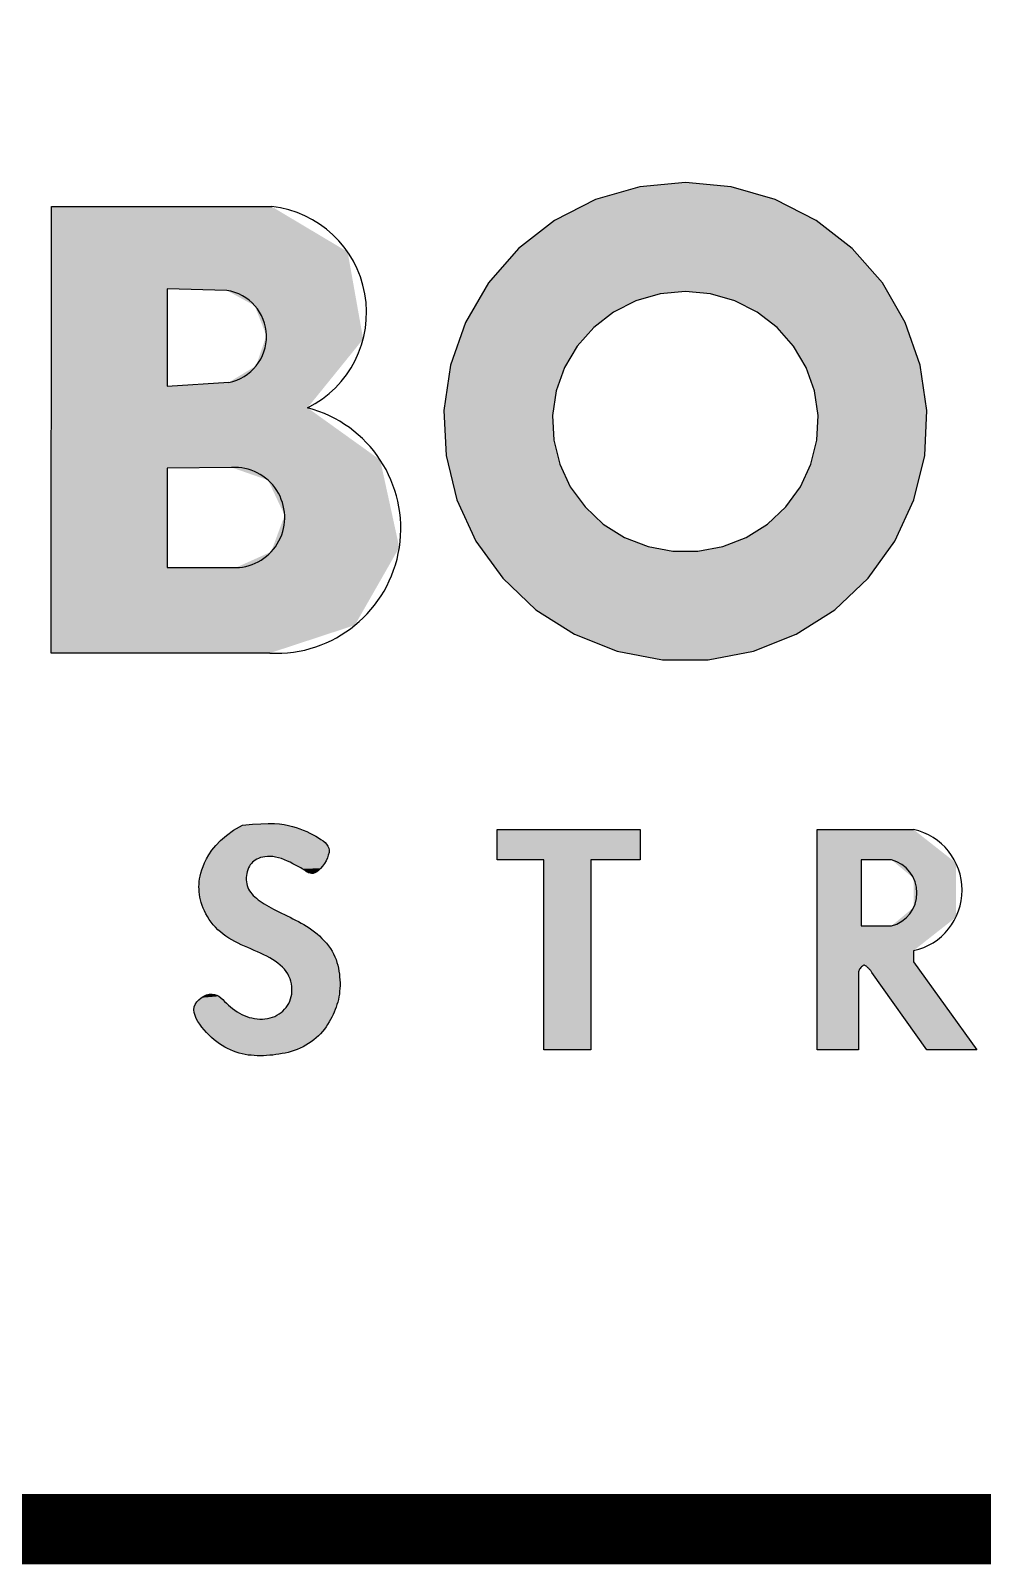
# Model space of a CAD drawing. Header units: feet. Extents: x -46890 to -45898, y -3252 to -1955.
# Drawn here: x -46047.11 to -46040.38, y -2908.8 to -2897.97 of the extents above; entities that cross this region are included whole.
import ezdxf

# ---------------------------------------------------------------- set-up
doc = ezdxf.new("R2010")
doc.units = ezdxf.units.FT
doc.header["$MEASUREMENT"] = 0
doc.layers.add('62_FORMATO', color=2, linetype='Continuous')
doc.layers.add('FORMATO', color=8, linetype='Continuous')

# ---------------------------------------------------------------- blocks, each defined once
blk = doc.blocks.new('*U20')
at = {"layer": 'FORMATO', "linetype": 'Continuous', "extrusion": (0, 0, -1)}
for points in [[(-214.9628, 8.0869), (-215.2923, 8.084), (-214.941, 8.0683)], [(-215.2923, 8.084), (-215.3021, 8.0783), (-214.941, 8.0683)], [(-215.3021, 8.0783), (-215.3111, 8.0726), (-214.941, 8.0683)], [(-214.9895, 8.1058), (-215.2584, 8.1009), (-214.9628, 8.0869)], [(-215.2584, 8.1009), (-215.2704, 8.0954), (-214.9628, 8.0869)], [(-215.2704, 8.0954), (-215.2817, 8.0898), (-214.9628, 8.0869)], [(-215.2817, 8.0898), (-215.2923, 8.084), (-214.9628, 8.0869)], [(-215.0214, 8.125), (-215.1913, 8.1238), (-214.9895, 8.1058)], [(-215.1913, 8.1238), (-215.2056, 8.12), (-214.9895, 8.1058)], [(-215.2056, 8.12), (-215.2195, 8.1158), (-214.9895, 8.1058)], [(-215.2195, 8.1158), (-215.2329, 8.1112), (-214.9895, 8.1058)], [(-215.2329, 8.1112), (-215.2459, 8.1062), (-214.9895, 8.1058)], [(-215.2459, 8.1062), (-215.2584, 8.1009), (-214.9895, 8.1058)], [(-215.0583, 8.1284), (-215.176, 8.1268), (-215.0214, 8.125)], [(-215.176, 8.1268), (-215.1913, 8.1238), (-215.0214, 8.125)], [(-215.0897, 8.1304), (-215.1589, 8.1292), (-215.0583, 8.1284)], [(-215.1589, 8.1292), (-215.176, 8.1268), (-215.0583, 8.1284)], [(-215.1165, 8.1311), (-215.1393, 8.1306), (-215.0897, 8.1304)], [(-215.1393, 8.1306), (-215.1589, 8.1292), (-215.0897, 8.1304)], [(-215.9597, 8.1089), (-216.1321, 7.9973), (-215.9597, 7.9973)], [(-216.1321, 7.9973), (-215.9597, 8.1089), (-216.4873, 8.1089)], [(-216.4873, 8.1089), (-216.3049, 7.9973), (-216.1321, 7.9973)], [(-216.4873, 8.1089), (-216.4873, 7.9973), (-216.3049, 7.9973)], [(-217.1385, 8.1089), (-217.3008, 7.9973), (-217.1385, 7.2972)], [(-217.3008, 7.9973), (-217.1385, 8.1089), (-217.4936, 8.1089)], [(-217.4936, 8.1089), (-217.4125, 7.9973), (-217.3008, 7.9973)], [(-217.4936, 8.1089), (-217.6504, 7.9855), (-217.4125, 7.9973)], [(-214.9091, 8.0328), (-215.3407, 8.0326), (-214.8979, 8.0161)], [(-215.3407, 8.0326), (-215.3404, 8.0239), (-214.8979, 8.0161)], [(-215.3404, 8.0239), (-215.3382, 8.0143), (-214.8979, 8.0161)], [(-214.9233, 8.0502), (-215.3364, 8.0479), (-214.9091, 8.0328)], [(-215.3364, 8.0479), (-215.3393, 8.0406), (-214.9091, 8.0328)], [(-215.3393, 8.0406), (-215.3407, 8.0326), (-214.9091, 8.0328)], [(-214.941, 8.0683), (-215.3192, 8.0668), (-214.9233, 8.0502)], [(-215.3192, 8.0668), (-215.3262, 8.0608), (-214.9233, 8.0502)], [(-215.3262, 8.0608), (-215.3319, 8.0546), (-214.9233, 8.0502)], [(-215.3319, 8.0546), (-215.3364, 8.0479), (-214.9233, 8.0502)], [(-215.3111, 8.0726), (-215.3192, 8.0668), (-214.941, 8.0683)], [(-214.8765, 7.9723), (-215.0442, 7.9672), (-214.8719, 7.9599)], [(-215.0442, 7.9672), (-215.0417, 7.9606), (-214.8719, 7.9599)], [(-214.8822, 7.9858), (-215.0542, 7.984), (-214.8765, 7.9723)], [(-215.0542, 7.984), (-215.0505, 7.9788), (-214.8765, 7.9723)], [(-215.0505, 7.9788), (-215.0472, 7.9733), (-214.8765, 7.9723)], [(-215.0472, 7.9733), (-215.0442, 7.9672), (-214.8765, 7.9723)], [(-214.8892, 8.0004), (-215.0745, 7.9998), (-214.8822, 7.9858)], [(-215.0745, 7.9998), (-215.0686, 7.9965), (-214.8822, 7.9858)], [(-215.0686, 7.9965), (-215.0633, 7.9928), (-214.8822, 7.9858)], [(-215.0633, 7.9928), (-215.0585, 7.9886), (-214.8822, 7.9858)], [(-215.0585, 7.9886), (-215.0542, 7.984), (-214.8822, 7.9858)], [(-214.8979, 8.0161), (-215.1137, 8.0093), (-214.8892, 8.0004)], [(-215.1137, 8.0093), (-215.1047, 8.0085), (-214.8892, 8.0004)], [(-215.1047, 8.0085), (-215.0962, 8.0071), (-214.8892, 8.0004)], [(-215.0962, 8.0071), (-215.0883, 8.0051), (-214.8892, 8.0004)], [(-215.0883, 8.0051), (-215.0811, 8.0027), (-214.8892, 8.0004)], [(-215.0811, 8.0027), (-215.0745, 7.9998), (-214.8892, 8.0004)], [(-214.8979, 8.0161), (-215.3382, 8.0143), (-215.1232, 8.0094)], [(-214.8979, 8.0161), (-215.1232, 8.0094), (-215.1137, 8.0093)], [(-215.3382, 8.0143), (-215.3345, 8.0041), (-215.1232, 8.0094)], [(-215.1232, 8.0094), (-215.3345, 8.0041), (-215.1332, 8.0087)], [(-215.1332, 8.0087), (-215.3345, 8.0041), (-215.1435, 8.0072)], [(-215.1435, 8.0072), (-215.3345, 8.0041), (-215.1542, 8.0048)], [(-215.1542, 8.0048), (-215.3345, 8.0041), (-215.1652, 8.0014)], [(-215.3345, 8.0041), (-215.3295, 7.9938), (-215.1652, 8.0014)], [(-215.1652, 8.0014), (-215.3295, 7.9938), (-215.1763, 7.9973)], [(-215.1763, 7.9973), (-215.3295, 7.9938), (-215.1872, 7.9927)], [(-215.3295, 7.9938), (-215.3235, 7.9837), (-215.1872, 7.9927)], [(-215.1872, 7.9927), (-215.3235, 7.9837), (-215.1977, 7.9879)], [(-215.1977, 7.9879), (-215.3235, 7.9837), (-215.2076, 7.9829)], [(-215.3235, 7.9837), (-215.3168, 7.9741), (-215.2076, 7.9829)], [(-215.2076, 7.9829), (-215.3168, 7.9741), (-215.2167, 7.9781)], [(-215.2167, 7.9781), (-215.3168, 7.9741), (-215.2247, 7.9737)], [(-215.3168, 7.9741), (-215.3096, 7.9655), (-215.2247, 7.9737)], [(-215.2247, 7.9737), (-215.3096, 7.9655), (-215.2315, 7.97)], [(-215.2315, 7.97), (-215.3096, 7.9655), (-215.2368, 7.967)], [(-215.2368, 7.967), (-215.3096, 7.9655), (-215.2409, 7.9647)], [(-215.3096, 7.9655), (-215.3023, 7.9583), (-215.2409, 7.9647)], [(-215.2409, 7.9647), (-215.3023, 7.9583), (-215.244, 7.9629)], [(-215.244, 7.9629), (-215.3023, 7.9583), (-215.2465, 7.9614)], [(-216.3049, 7.9973), (-216.3046, 7.2973), (-216.1321, 7.2973)], [(-216.1321, 7.9973), (-216.3049, 7.9973), (-216.1321, 7.2973)], [(-217.3008, 7.9973), (-217.3008, 7.977), (-217.1385, 7.2972)], [(-217.3008, 7.977), (-217.3008, 7.7538), (-217.1385, 7.2972)], [(-217.4125, 7.9973), (-217.6504, 7.9855), (-217.4947, 7.929)], [(-217.6504, 7.9855), (-217.6504, 7.7859), (-217.4947, 7.929)], [(-214.8619, 7.9079), (-215.0389, 7.9023), (-214.8617, 7.8984)], [(-214.8626, 7.9175), (-215.036, 7.9165), (-214.8619, 7.9079)], [(-215.036, 7.9165), (-215.0371, 7.9093), (-214.8619, 7.9079)], [(-215.0371, 7.9093), (-215.0389, 7.9023), (-214.8619, 7.9079)], [(-214.8638, 7.9273), (-215.0356, 7.9239), (-214.8626, 7.9175)], [(-215.0356, 7.9239), (-215.036, 7.9165), (-214.8626, 7.9175)], [(-214.8657, 7.9375), (-215.0358, 7.9314), (-214.8638, 7.9273)], [(-215.0358, 7.9314), (-215.0356, 7.9239), (-214.8638, 7.9273)], [(-214.8684, 7.9483), (-215.0378, 7.9464), (-214.8657, 7.9375)], [(-215.0378, 7.9464), (-215.0365, 7.939), (-214.8657, 7.9375)], [(-215.0365, 7.939), (-215.0358, 7.9314), (-214.8657, 7.9375)], [(-214.8719, 7.9599), (-215.0395, 7.9537), (-214.8684, 7.9483)], [(-215.0395, 7.9537), (-215.0378, 7.9464), (-214.8684, 7.9483)], [(-215.0417, 7.9606), (-215.0395, 7.9537), (-214.8719, 7.9599)], [(-215.2465, 7.9614), (-215.3023, 7.9583), (-215.2485, 7.9602)], [(-215.2485, 7.9602), (-215.3023, 7.9583), (-215.2503, 7.9589)], [(-215.2503, 7.9589), (-215.3023, 7.9583), (-215.2523, 7.9576)], [(-215.3023, 7.9583), (-215.2951, 7.9528), (-215.2523, 7.9576)], [(-215.2523, 7.9576), (-215.2951, 7.9528), (-215.2548, 7.9559)], [(-215.2548, 7.9559), (-215.2951, 7.9528), (-215.2578, 7.9538)], [(-215.2578, 7.9538), (-215.2951, 7.9528), (-215.2614, 7.9515)], [(-215.2951, 7.9528), (-215.2883, 7.9492), (-215.2614, 7.9515)], [(-215.2614, 7.9515), (-215.2883, 7.9492), (-215.2657, 7.9495)], [(-215.2657, 7.9495), (-215.2883, 7.9492), (-215.2706, 7.9479)], [(-215.2883, 7.9492), (-215.2819, 7.9474), (-215.2706, 7.9479)], [(-215.2706, 7.9479), (-215.2819, 7.9474), (-215.276, 7.9471)], [(-217.4947, 7.929), (-217.6504, 7.7859), (-217.4947, 7.8221)], [(-215.0389, 7.9023), (-215.0413, 7.8957), (-214.8617, 7.8984)], [(-214.8617, 7.8984), (-215.0413, 7.8957), (-214.8619, 7.8889)], [(-215.0413, 7.8957), (-215.0443, 7.8893), (-214.8619, 7.8889)], [(-215.0443, 7.8893), (-215.0479, 7.8832), (-214.8619, 7.8889)], [(-214.8619, 7.8889), (-215.0479, 7.8832), (-214.8625, 7.8792)], [(-215.0479, 7.8832), (-215.0521, 7.8773), (-214.8625, 7.8792)], [(-214.8625, 7.8792), (-215.0521, 7.8773), (-214.8635, 7.8695)], [(-215.0521, 7.8773), (-215.0568, 7.8716), (-214.8635, 7.8695)], [(-215.0568, 7.8716), (-215.0619, 7.866), (-214.8635, 7.8695)], [(-214.8635, 7.8695), (-215.0619, 7.866), (-214.865, 7.8597)], [(-215.0619, 7.866), (-215.0675, 7.8606), (-214.865, 7.8597)], [(-215.0675, 7.8606), (-215.0735, 7.8554), (-214.865, 7.8597)], [(-214.865, 7.8597), (-215.0735, 7.8554), (-214.8671, 7.8497)], [(-215.0735, 7.8554), (-215.08, 7.8502), (-214.8671, 7.8497)], [(-215.08, 7.8502), (-215.0868, 7.8451), (-214.8671, 7.8497)], [(-214.8671, 7.8497), (-215.0868, 7.8451), (-214.8697, 7.8397)], [(-215.0868, 7.8451), (-215.0941, 7.8401), (-214.8697, 7.8397)], [(-215.0941, 7.8401), (-215.1018, 7.8351), (-214.8697, 7.8397)], [(-214.8697, 7.8397), (-215.1018, 7.8351), (-214.8729, 7.8296)], [(-215.1018, 7.8351), (-215.1098, 7.8302), (-214.8729, 7.8296)], [(-215.1098, 7.8302), (-215.1183, 7.8253), (-214.8729, 7.8296)], [(-214.8729, 7.8296), (-215.1183, 7.8253), (-214.8768, 7.8193)], [(-215.1183, 7.8253), (-215.1272, 7.8204), (-214.8768, 7.8193)], [(-215.1272, 7.8204), (-215.1364, 7.8155), (-214.8768, 7.8193)], [(-214.8768, 7.8193), (-215.1364, 7.8155), (-214.8814, 7.8089)], [(-215.1364, 7.8155), (-215.146, 7.8106), (-214.8814, 7.8089)], [(-215.146, 7.8106), (-215.1559, 7.8056), (-214.8814, 7.8089)], [(-214.8814, 7.8089), (-215.1559, 7.8056), (-214.8867, 7.7985)], [(-215.1559, 7.8056), (-215.166, 7.8006), (-214.8867, 7.7985)], [(-215.166, 7.8006), (-215.1763, 7.7956), (-214.8867, 7.7985)], [(-214.8867, 7.7985), (-215.1763, 7.7956), (-214.8926, 7.7882)], [(-215.1763, 7.7956), (-215.1866, 7.7905), (-214.8926, 7.7882)], [(-217.4947, 7.8221), (-217.6504, 7.7859), (-217.4125, 7.7538)], [(-215.1866, 7.7905), (-215.197, 7.7854), (-214.8926, 7.7882)], [(-214.8926, 7.7882), (-215.197, 7.7854), (-214.8992, 7.7779)], [(-215.197, 7.7854), (-215.2074, 7.7803), (-214.8992, 7.7779)], [(-215.2074, 7.7803), (-215.2177, 7.7751), (-214.8992, 7.7779)], [(-214.8992, 7.7779), (-215.2177, 7.7751), (-214.9064, 7.7679)], [(-215.2177, 7.7751), (-215.2279, 7.7698), (-214.9064, 7.7679)], [(-215.2279, 7.7698), (-215.238, 7.7644), (-214.9064, 7.7679)], [(-214.9064, 7.7679), (-215.238, 7.7644), (-214.9141, 7.7582)], [(-215.238, 7.7644), (-215.248, 7.7587), (-214.9141, 7.7582)], [(-215.248, 7.7587), (-215.2579, 7.7527), (-214.9141, 7.7582)], [(-214.9141, 7.7582), (-215.2579, 7.7527), (-214.9225, 7.7488)], [(-215.2579, 7.7527), (-215.2677, 7.7465), (-214.9225, 7.7488)], [(-214.9225, 7.7488), (-215.2677, 7.7465), (-214.9313, 7.7399)], [(-215.2677, 7.7465), (-215.2773, 7.7398), (-214.9313, 7.7399)], [(-214.9313, 7.7399), (-215.2773, 7.7398), (-214.9407, 7.7315)], [(-215.2773, 7.7398), (-215.2869, 7.7326), (-214.9407, 7.7315)], [(-217.3008, 7.7538), (-217.2938, 7.5911), (-217.1385, 7.2972)], [(-217.3008, 7.7538), (-217.2973, 7.5969), (-217.2938, 7.5911)], [(-217.4125, 7.7538), (-217.3038, 7.6044), (-217.2973, 7.5969)], [(-217.3008, 7.7538), (-217.4125, 7.7538), (-217.2973, 7.5969)], [(-217.4125, 7.7538), (-217.3115, 7.6107), (-217.3038, 7.6044)], [(-217.4125, 7.7538), (-217.4936, 7.6625), (-217.3115, 7.6107)], [(-217.6504, 7.7859), (-217.4936, 7.6625), (-217.4125, 7.7538)], [(-215.2869, 7.7326), (-215.2963, 7.7249), (-214.9407, 7.7315)], [(-214.9407, 7.7315), (-215.2963, 7.7249), (-214.9505, 7.7236)], [(-215.2963, 7.7249), (-215.3055, 7.7168), (-214.9505, 7.7236)], [(-214.9505, 7.7236), (-215.3055, 7.7168), (-214.9608, 7.7162)], [(-215.3055, 7.7168), (-215.3144, 7.7082), (-214.9608, 7.7162)], [(-214.9608, 7.7162), (-215.3144, 7.7082), (-214.9714, 7.7092)], [(-214.9714, 7.7092), (-215.3144, 7.7082), (-214.9824, 7.7026)], [(-215.3144, 7.7082), (-215.323, 7.6993), (-214.9824, 7.7026)], [(-214.9824, 7.7026), (-215.323, 7.6993), (-214.9937, 7.6963)], [(-215.323, 7.6993), (-215.3311, 7.69), (-214.9937, 7.6963)], [(-214.9937, 7.6963), (-215.3311, 7.69), (-215.0052, 7.6904)], [(-215.0052, 7.6904), (-215.3311, 7.69), (-215.0169, 7.6847)], [(-215.3311, 7.69), (-215.3387, 7.6805), (-215.0169, 7.6847)], [(-215.0169, 7.6847), (-215.3387, 7.6805), (-215.0288, 7.6792)], [(-215.3387, 7.6805), (-215.3457, 7.6707), (-215.0288, 7.6792)], [(-215.0288, 7.6792), (-215.3457, 7.6707), (-215.0408, 7.6739)], [(-215.0408, 7.6739), (-215.3457, 7.6707), (-215.0528, 7.6687)], [(-215.3457, 7.6707), (-215.3519, 7.6607), (-215.0528, 7.6687)], [(-215.0528, 7.6687), (-215.3519, 7.6607), (-215.0648, 7.6635)], [(-215.0648, 7.6635), (-215.3519, 7.6607), (-215.0768, 7.6583)], [(-215.3519, 7.6607), (-215.3575, 7.6506), (-215.0768, 7.6583)], [(-215.0768, 7.6583), (-215.3575, 7.6506), (-215.0885, 7.6531)], [(-215.0885, 7.6531), (-215.3575, 7.6506), (-215.1, 7.6477)], [(-215.3575, 7.6506), (-215.3623, 7.6403), (-215.1, 7.6477)], [(-215.1, 7.6477), (-215.3623, 7.6403), (-215.1113, 7.6421)], [(-215.1113, 7.6421), (-215.3623, 7.6403), (-215.1222, 7.6362)], [(-215.3623, 7.6403), (-215.3664, 7.6299), (-215.1222, 7.6362)], [(-215.1222, 7.6362), (-215.3664, 7.6299), (-215.1326, 7.63)], [(-215.1326, 7.63), (-215.3664, 7.6299), (-215.1426, 7.6235)], [(-215.3664, 7.6299), (-215.37, 7.6194), (-215.1426, 7.6235)], [(-215.1426, 7.6235), (-215.37, 7.6194), (-215.152, 7.6168)], [(-217.4936, 7.6625), (-217.4936, 7.6219), (-217.3115, 7.6107)], [(-215.37, 7.6194), (-215.3729, 7.6088), (-215.152, 7.6168)], [(-215.152, 7.6168), (-215.3729, 7.6088), (-215.1608, 7.6096)], [(-215.1608, 7.6096), (-215.3729, 7.6088), (-215.1689, 7.6022)], [(-215.3729, 7.6088), (-215.3753, 7.5982), (-215.1689, 7.6022)], [(-215.1689, 7.6022), (-215.3753, 7.5982), (-215.1763, 7.5943)], [(-215.3753, 7.5982), (-215.3773, 7.5875), (-215.1763, 7.5943)], [(-215.1763, 7.5943), (-215.3773, 7.5875), (-215.1828, 7.5861)], [(-215.3773, 7.5875), (-215.3788, 7.5768), (-215.1828, 7.5861)], [(-215.1828, 7.5861), (-215.3788, 7.5768), (-215.1884, 7.5775)], [(-215.1884, 7.5775), (-215.3788, 7.5768), (-215.1932, 7.5686)], [(-215.3788, 7.5768), (-215.38, 7.5661), (-215.1932, 7.5686)], [(-215.1932, 7.5686), (-215.38, 7.5661), (-215.197, 7.5594)], [(-217.2938, 7.5911), (-217.2915, 7.5848), (-217.1385, 7.2972)], [(-217.2915, 7.5848), (-217.2905, 7.578), (-217.1385, 7.2972)], [(-217.2905, 7.578), (-217.2907, 7.5712), (-217.1385, 7.2972)], [(-217.2907, 7.5712), (-217.2907, 7.297), (-217.1385, 7.2972)], [(-217.4936, 7.6219), (-217.3188, 7.6056), (-217.3115, 7.6107)], [(-217.4936, 7.6219), (-217.727, 7.2972), (-217.3188, 7.6056)], [(-217.3188, 7.6056), (-217.727, 7.2972), (-217.3256, 7.6001)], [(-217.3256, 7.6001), (-217.727, 7.2972), (-217.3298, 7.596)], [(-217.3298, 7.596), (-217.727, 7.2972), (-217.3337, 7.5917)], [(-217.3337, 7.5917), (-217.727, 7.2972), (-217.3373, 7.587)], [(-217.3373, 7.587), (-217.727, 7.2972), (-217.3405, 7.5821)], [(-217.3405, 7.5821), (-217.727, 7.2972), (-217.543, 7.2972)], [(-215.38, 7.5661), (-215.3807, 7.5553), (-215.197, 7.5594)], [(-215.197, 7.5594), (-215.3807, 7.5553), (-215.2001, 7.5501)], [(-215.3807, 7.5553), (-215.3811, 7.5446), (-215.2001, 7.5501)], [(-215.2001, 7.5501), (-215.3811, 7.5446), (-215.2023, 7.5406)], [(-215.3811, 7.5446), (-215.3811, 7.534), (-215.2023, 7.5406)], [(-215.2023, 7.5406), (-215.3811, 7.534), (-215.2037, 7.5311)], [(-215.2041, 7.5122), (-215.3787, 7.5029), (-215.2031, 7.503)], [(-215.3811, 7.534), (-215.3807, 7.5235), (-215.2037, 7.5311)], [(-215.2037, 7.5311), (-215.3807, 7.5235), (-215.2043, 7.5216)], [(-215.2043, 7.5216), (-215.3799, 7.5131), (-215.2041, 7.5122)], [(-215.3799, 7.5131), (-215.3787, 7.5029), (-215.2041, 7.5122)], [(-215.3807, 7.5235), (-215.3799, 7.5131), (-215.2043, 7.5216)], [(-214.9778, 7.4555), (-214.9855, 7.4492), (-214.843, 7.4453)], [(-214.8443, 7.4555), (-214.9778, 7.4555), (-214.843, 7.4453)], [(-214.848, 7.4652), (-214.9703, 7.4622), (-214.8443, 7.4555)], [(-214.9703, 7.4622), (-214.9778, 7.4555), (-214.8443, 7.4555)], [(-214.8538, 7.4741), (-214.9631, 7.4692), (-214.848, 7.4652)], [(-214.9631, 7.4692), (-214.9703, 7.4622), (-214.848, 7.4652)], [(-214.8613, 7.4822), (-214.9561, 7.4762), (-214.8538, 7.4741)], [(-214.9561, 7.4762), (-214.9631, 7.4692), (-214.8538, 7.4741)], [(-214.87, 7.4893), (-214.9419, 7.4892), (-214.8613, 7.4822)], [(-214.9419, 7.4892), (-214.9491, 7.483), (-214.8613, 7.4822)], [(-214.9491, 7.483), (-214.9561, 7.4762), (-214.8613, 7.4822)], [(-214.8797, 7.495), (-214.9346, 7.4946), (-214.87, 7.4893)], [(-214.9346, 7.4946), (-214.9419, 7.4892), (-214.87, 7.4893)], [(-214.8897, 7.4993), (-214.9268, 7.4989), (-214.8797, 7.495)], [(-214.9268, 7.4989), (-214.9346, 7.4946), (-214.8797, 7.495)], [(-214.8998, 7.502), (-214.9185, 7.5017), (-214.8897, 7.4993)], [(-214.9185, 7.5017), (-214.9268, 7.4989), (-214.8897, 7.4993)], [(-214.9095, 7.5028), (-214.9185, 7.5017), (-214.8998, 7.502)], [(-215.1876, 7.4609), (-215.3666, 7.4548), (-215.1825, 7.4536)], [(-215.3666, 7.4548), (-215.363, 7.4456), (-215.1825, 7.4536)], [(-215.192, 7.4686), (-215.3697, 7.4641), (-215.1876, 7.4609)], [(-215.3697, 7.4641), (-215.3666, 7.4548), (-215.1876, 7.4609)], [(-215.1958, 7.4767), (-215.3726, 7.4735), (-215.192, 7.4686)], [(-215.3726, 7.4735), (-215.3697, 7.4641), (-215.192, 7.4686)], [(-215.199, 7.4852), (-215.375, 7.4831), (-215.1958, 7.4767)], [(-215.375, 7.4831), (-215.3726, 7.4735), (-215.1958, 7.4767)], [(-215.2014, 7.494), (-215.377, 7.4929), (-215.199, 7.4852)], [(-215.377, 7.4929), (-215.375, 7.4831), (-215.199, 7.4852)], [(-215.2031, 7.503), (-215.3787, 7.5029), (-215.2014, 7.494)], [(-215.3787, 7.5029), (-215.377, 7.4929), (-215.2014, 7.494)], [(-214.9855, 7.4492), (-214.9935, 7.4432), (-214.843, 7.4453)], [(-214.843, 7.4453), (-214.9935, 7.4432), (-214.8439, 7.4348)], [(-214.9935, 7.4432), (-215.0018, 7.4377), (-214.8439, 7.4348)], [(-215.0018, 7.4377), (-215.0104, 7.4327), (-214.8439, 7.4348)], [(-214.8439, 7.4348), (-215.0104, 7.4327), (-214.8468, 7.424)], [(-215.0104, 7.4327), (-215.0191, 7.4281), (-214.8468, 7.424)], [(-215.0191, 7.4281), (-215.0281, 7.4239), (-214.8468, 7.424)], [(-214.8468, 7.424), (-215.0281, 7.4239), (-214.8514, 7.4131)], [(-215.0281, 7.4239), (-215.0373, 7.4203), (-214.8514, 7.4131)], [(-215.0373, 7.4203), (-215.0468, 7.4173), (-214.8514, 7.4131)], [(-215.0468, 7.4173), (-215.0563, 7.4148), (-214.8514, 7.4131)], [(-215.0563, 7.4148), (-215.066, 7.4129), (-214.8514, 7.4131)], [(-214.8514, 7.4131), (-215.066, 7.4129), (-214.8574, 7.4021)], [(-215.066, 7.4129), (-215.0757, 7.4116), (-214.8574, 7.4021)], [(-215.0757, 7.4116), (-215.0854, 7.4109), (-214.8574, 7.4021)], [(-215.0951, 7.4109), (-215.3459, 7.4093), (-214.8574, 7.4021)], [(-215.0854, 7.4109), (-215.0951, 7.4109), (-214.8574, 7.4021)], [(-215.3459, 7.4093), (-215.3409, 7.4002), (-214.8574, 7.4021)], [(-214.8574, 7.4021), (-215.3409, 7.4002), (-214.8644, 7.3913)], [(-215.3409, 7.4002), (-215.3355, 7.3912), (-214.8644, 7.3913)], [(-215.1046, 7.4115), (-215.3459, 7.4093), (-215.0951, 7.4109)], [(-215.1139, 7.4128), (-215.3459, 7.4093), (-215.1046, 7.4115)], [(-215.1231, 7.4148), (-215.3459, 7.4093), (-215.1139, 7.4128)], [(-215.1319, 7.4175), (-215.3459, 7.4093), (-215.1231, 7.4148)], [(-215.1404, 7.4209), (-215.3506, 7.4183), (-215.1319, 7.4175)], [(-215.3506, 7.4183), (-215.3459, 7.4093), (-215.1319, 7.4175)], [(-215.1486, 7.4249), (-215.3506, 7.4183), (-215.1404, 7.4209)], [(-215.1564, 7.4295), (-215.3551, 7.4274), (-215.1486, 7.4249)], [(-215.3551, 7.4274), (-215.3506, 7.4183), (-215.1486, 7.4249)], [(-215.1637, 7.4347), (-215.3551, 7.4274), (-215.1564, 7.4295)], [(-215.1705, 7.4404), (-215.3592, 7.4365), (-215.1637, 7.4347)], [(-215.3592, 7.4365), (-215.3551, 7.4274), (-215.1637, 7.4347)], [(-215.1768, 7.4468), (-215.363, 7.4456), (-215.1705, 7.4404)], [(-215.363, 7.4456), (-215.3592, 7.4365), (-215.1705, 7.4404)], [(-215.1825, 7.4536), (-215.363, 7.4456), (-215.1768, 7.4468)], [(-214.8644, 7.3913), (-215.3355, 7.3912), (-214.8723, 7.3808)], [(-215.3355, 7.3912), (-215.3297, 7.3824), (-214.8723, 7.3808)], [(-215.3297, 7.3824), (-215.3235, 7.3737), (-214.8723, 7.3808)], [(-214.8723, 7.3808), (-215.3235, 7.3737), (-214.8807, 7.3706)], [(-215.3235, 7.3737), (-215.3168, 7.3651), (-214.8807, 7.3706)], [(-214.8807, 7.3706), (-215.3168, 7.3651), (-214.8895, 7.3609)], [(-215.3168, 7.3651), (-215.3095, 7.3569), (-214.8895, 7.3609)], [(-214.8895, 7.3609), (-215.3095, 7.3569), (-214.8985, 7.3516)], [(-215.3095, 7.3569), (-215.3018, 7.3489), (-214.8985, 7.3516)], [(-214.8985, 7.3516), (-215.3018, 7.3489), (-214.9077, 7.3429)], [(-215.3018, 7.3489), (-215.2934, 7.3412), (-214.9077, 7.3429)], [(-214.9077, 7.3429), (-215.2934, 7.3412), (-214.9171, 7.3348)], [(-215.2934, 7.3412), (-215.2845, 7.3339), (-214.9171, 7.3348)], [(-214.9171, 7.3348), (-215.2845, 7.3339), (-214.9268, 7.3271)], [(-215.2845, 7.3339), (-215.2751, 7.327), (-214.9268, 7.3271)], [(-214.9268, 7.3271), (-215.2751, 7.327), (-214.9366, 7.32)], [(-215.2751, 7.327), (-215.2653, 7.3205), (-214.9366, 7.32)], [(-215.2653, 7.3205), (-215.2551, 7.3145), (-214.9366, 7.32)], [(-214.9366, 7.32), (-215.2551, 7.3145), (-214.9466, 7.3134)], [(-215.2551, 7.3145), (-215.2447, 7.3089), (-214.9466, 7.3134)], [(-214.9466, 7.3134), (-215.2447, 7.3089), (-214.9568, 7.3074)], [(-215.2447, 7.3089), (-215.234, 7.3038), (-214.9568, 7.3074)], [(-214.9568, 7.3074), (-215.234, 7.3038), (-214.9671, 7.3019)], [(-215.234, 7.3038), (-215.2232, 7.2992), (-214.9671, 7.3019)], [(-214.9671, 7.3019), (-215.2232, 7.2992), (-214.9775, 7.297)], [(-215.2232, 7.2992), (-215.2122, 7.2951), (-214.9775, 7.297)], [(-214.9775, 7.297), (-215.2122, 7.2951), (-214.9881, 7.2926)], [(-215.2122, 7.2951), (-215.2012, 7.2915), (-214.9881, 7.2926)], [(-214.9881, 7.2926), (-215.2012, 7.2915), (-214.9988, 7.2888)], [(-215.2012, 7.2915), (-215.19, 7.2884), (-214.9988, 7.2888)], [(-214.9988, 7.2888), (-215.19, 7.2884), (-215.0096, 7.2855)], [(-215.19, 7.2884), (-215.1788, 7.2858), (-215.0096, 7.2855)], [(-215.1788, 7.2858), (-215.1676, 7.2835), (-215.0096, 7.2855)], [(-215.0096, 7.2855), (-215.1676, 7.2835), (-215.0205, 7.2827)], [(-215.1676, 7.2835), (-215.1562, 7.2815), (-215.0205, 7.2827)], [(-215.0205, 7.2827), (-215.1562, 7.2815), (-215.0316, 7.2804)], [(-215.1562, 7.2815), (-215.1449, 7.2799), (-215.0316, 7.2804)], [(-215.0316, 7.2804), (-215.1449, 7.2799), (-215.0427, 7.2785)], [(-215.1449, 7.2799), (-215.1335, 7.2785), (-215.0427, 7.2785)], [(-215.0427, 7.2785), (-215.1221, 7.2774), (-215.0539, 7.2772)], [(-215.1335, 7.2785), (-215.1221, 7.2774), (-215.0427, 7.2785)], [(-215.1221, 7.2774), (-215.1106, 7.2765), (-215.0539, 7.2772)], [(-215.0539, 7.2772), (-215.1106, 7.2765), (-215.0651, 7.2763)], [(-215.1106, 7.2765), (-215.0992, 7.276), (-215.0651, 7.2763)], [(-215.0651, 7.2763), (-215.0992, 7.276), (-215.0765, 7.2758)], [(-215.0992, 7.276), (-215.0878, 7.2757), (-215.0765, 7.2758)]]:
    blk.add_solid(points, dxfattribs=at)
blk = doc.blocks.new('*U21')
at = {"layer": 'FORMATO', "linetype": 'Continuous'}
for points in [[(216.4848, 10.4749), (216.3223, 10.4277), (216.9843, 10.4277)], [(216.6533, 10.4908), (216.4848, 10.4749), (216.8219, 10.4749)], [(216.8219, 10.4749), (216.4848, 10.4749), (216.9843, 10.4277)], [(214.3177, 10.4021), (214.317, 8.7583), (214.7438, 10.1)], [(215.4093, 10.2353), (215.1295, 10.4021), (214.3177, 10.4021)], [(214.3177, 10.4021), (214.7438, 10.1), (215.4093, 10.2353)], [(216.3223, 10.4277), (216.1718, 10.351), (217.1348, 10.351)], [(216.9843, 10.4277), (216.3223, 10.4277), (217.1348, 10.351)], [(216.1718, 10.351), (216.0387, 10.2475), (217.2679, 10.2475)], [(217.1348, 10.351), (216.1718, 10.351), (217.2679, 10.2475)], [(215.4093, 10.2353), (214.7438, 10.1), (214.9636, 10.0936)], [(215.4093, 10.2353), (214.9636, 10.0936), (215.4664, 9.9145)], [(216.0387, 10.2475), (215.9278, 10.121), (217.3788, 10.121)], [(217.2679, 10.2475), (216.0387, 10.2475), (217.3788, 10.121)], [(215.9278, 10.121), (215.8432, 9.9761), (216.5607, 10.081)], [(215.9278, 10.121), (216.6533, 10.0897), (217.3788, 10.121)], [(215.9278, 10.121), (216.5607, 10.081), (216.6533, 10.0897)], [(217.3788, 10.121), (216.6533, 10.0897), (216.7459, 10.081)], [(217.3788, 10.121), (216.7459, 10.081), (217.4635, 9.9761)], [(214.7438, 10.1), (214.317, 8.7583), (214.7439, 9.7413)], [(214.9636, 10.0936), (215.0669, 10.0372), (215.4664, 9.9145)], [(216.5607, 10.081), (215.8432, 9.9761), (216.4715, 10.0553)], [(216.4715, 10.0553), (215.8432, 9.9761), (216.3888, 10.0136)], [(216.7459, 10.081), (216.8352, 10.0553), (217.4635, 9.9761)], [(216.8352, 10.0553), (216.9179, 10.0136), (217.4635, 9.9761)], [(215.0669, 10.0372), (215.1098, 9.9276), (215.4664, 9.9145)], [(216.3888, 10.0136), (215.8432, 9.9761), (216.3156, 9.9572)], [(216.9179, 10.0136), (216.991, 9.9572), (217.4635, 9.9761)], [(215.8432, 9.9761), (215.7878, 9.8179), (216.3156, 9.9572)], [(216.3156, 9.9572), (215.7878, 9.8179), (216.2547, 9.8884)], [(217.4635, 9.9761), (216.991, 9.9572), (217.5189, 9.8179)], [(216.991, 9.9572), (217.0519, 9.8884), (217.5189, 9.8179)], [(215.1098, 9.9276), (215.072, 9.8161), (215.4664, 9.9145)], [(215.4664, 9.9145), (215.072, 9.8161), (215.2614, 9.6614)], [(216.2547, 9.8884), (215.7878, 9.8179), (216.2082, 9.8094)], [(217.0519, 9.8884), (217.0985, 9.8094), (217.5189, 9.8179)], [(215.072, 9.8161), (214.9714, 9.755), (215.2614, 9.6614)], [(215.7878, 9.8179), (215.7637, 9.6522), (216.2082, 9.8094)], [(216.2082, 9.8094), (215.7637, 9.6522), (216.1778, 9.7233)], [(217.5189, 9.8179), (217.0985, 9.8094), (217.543, 9.6522)], [(217.0985, 9.8094), (217.1289, 9.7233), (217.543, 9.6522)], [(214.7439, 9.7413), (214.317, 8.7583), (214.7436, 9.439)], [(214.7439, 9.7413), (214.7436, 9.439), (215.2614, 9.6614)], [(214.9714, 9.755), (214.7439, 9.7413), (215.2614, 9.6614)], [(216.1778, 9.7233), (215.7637, 9.6522), (216.1645, 9.6331)], [(217.1289, 9.7233), (217.1421, 9.6331), (217.543, 9.6522)], [(215.2614, 9.6614), (214.7436, 9.439), (214.9816, 9.4419)], [(215.2614, 9.6614), (214.9816, 9.4419), (215.5292, 9.4694)], [(215.7637, 9.6522), (215.7718, 9.485), (216.1645, 9.6331)], [(216.1645, 9.6331), (215.7718, 9.485), (216.169, 9.5421)], [(217.1421, 9.6331), (217.1377, 9.5421), (217.5349, 9.485)], [(217.543, 9.6522), (217.1421, 9.6331), (217.5349, 9.485)], [(216.169, 9.5421), (215.7718, 9.485), (216.1909, 9.4535)], [(217.1377, 9.5421), (217.1158, 9.4535), (217.5349, 9.485)], [(214.7436, 9.439), (214.317, 8.7583), (214.7439, 9.0729)], [(215.5292, 9.4694), (214.9816, 9.4419), (215.1164, 9.3947)], [(215.5292, 9.4694), (215.1164, 9.3947), (215.5995, 9.1474)], [(215.7718, 9.485), (215.8117, 9.3223), (216.1909, 9.4535)], [(216.1909, 9.4535), (215.8117, 9.3223), (216.2295, 9.3706)], [(217.1158, 9.4535), (217.0771, 9.3706), (217.495, 9.3223)], [(217.5349, 9.485), (217.1158, 9.4535), (217.495, 9.3223)], [(215.1164, 9.3947), (215.1772, 9.2655), (215.5995, 9.1474)], [(216.2295, 9.3706), (215.8117, 9.3223), (216.2835, 9.2964)], [(215.8117, 9.3223), (215.882, 9.1701), (216.2835, 9.2964)], [(217.0771, 9.3706), (217.0232, 9.2964), (217.495, 9.3223)], [(217.495, 9.3223), (217.0232, 9.2964), (217.4246, 9.1701)], [(215.1772, 9.2655), (215.1278, 9.1315), (215.5995, 9.1474)], [(216.2835, 9.2964), (215.882, 9.1701), (216.3508, 9.2335)], [(217.0232, 9.2964), (216.9558, 9.2335), (217.4246, 9.1701)], [(216.3508, 9.2335), (215.882, 9.1701), (216.4291, 9.1842)], [(216.9558, 9.2335), (216.8776, 9.1842), (217.4246, 9.1701)], [(216.4291, 9.1842), (215.882, 9.1701), (216.5155, 9.1503)], [(215.882, 9.1701), (215.9802, 9.0337), (216.5155, 9.1503)], [(216.5155, 9.1503), (215.9802, 9.0337), (216.6068, 9.1331)], [(216.7912, 9.1503), (216.6998, 9.1331), (217.3264, 9.0337)], [(216.8776, 9.1842), (216.7912, 9.1503), (217.4246, 9.1701)], [(217.4246, 9.1701), (216.7912, 9.1503), (217.3264, 9.0337)], [(215.1278, 9.1315), (214.9975, 9.0729), (215.436, 8.8612)], [(215.5995, 9.1474), (215.1278, 9.1315), (215.436, 8.8612)], [(216.6068, 9.1331), (215.9802, 9.0337), (217.3264, 9.0337)], [(216.6998, 9.1331), (216.6068, 9.1331), (217.3264, 9.0337)], [(214.9975, 9.0729), (214.317, 8.7583), (215.436, 8.8612)], [(214.317, 8.7583), (214.9975, 9.0729), (214.7439, 9.0729)], [(215.9802, 9.0337), (216.1028, 8.9182), (217.3264, 9.0337)], [(217.3264, 9.0337), (216.1028, 8.9182), (217.2039, 8.9182)], [(216.1028, 8.9182), (216.2452, 8.8277), (217.0614, 8.8277)], [(217.2039, 8.9182), (216.1028, 8.9182), (217.0614, 8.8277)], [(215.436, 8.8612), (214.317, 8.7583), (215.1229, 8.7583)], [(216.2452, 8.8277), (216.4024, 8.7655), (217.0614, 8.8277)], [(217.0614, 8.8277), (216.4024, 8.7655), (216.9043, 8.7655)], [(216.4024, 8.7655), (216.5687, 8.7338), (216.738, 8.7338)], [(216.9043, 8.7655), (216.4024, 8.7655), (216.738, 8.7338)]]:
    blk.add_solid(points, dxfattribs=at)

msp = doc.modelspace()

# ---------------------------------------------------------------- linework, layer by layer
at = {"layer": '62_FORMATO', "color": 7, "const_width": 0.498}
msp.add_lwpolyline([(-45907.777, -2632.523), (-46291.424, -2632.523), (-46291.424, -2908.55), (-45907.777, -2908.55)], close=True, dxfattribs=at)
at = {"layer": 'FORMATO', "flags": 128}
for points in [[(-46042.48, -2899.04), (-46042.803, -2899.071), (-46043.115, -2899.161), (-46043.404, -2899.308), (-46043.659, -2899.507), (-46043.872, -2899.749), (-46044.034, -2900.028), (-46044.14, -2900.331), (-46044.186, -2900.649), (-46044.171, -2900.969), (-46044.094, -2901.281), (-46043.96, -2901.574), (-46043.771, -2901.835), (-46043.536, -2902.057), (-46043.263, -2902.23), (-46042.961, -2902.35), (-46042.642, -2902.41), (-46042.318, -2902.41), (-46041.999, -2902.35), (-46041.697, -2902.23), (-46041.424, -2902.057), (-46041.189, -2901.835), (-46041.001, -2901.574), (-46040.866, -2901.281), (-46040.789, -2900.969), (-46040.774, -2900.649), (-46040.82, -2900.331), (-46040.926, -2900.028), (-46041.088, -2899.749), (-46041.301, -2899.507), (-46041.556, -2899.308), (-46041.845, -2899.161), (-46042.157, -2899.071)], [(-46042.48, -2899.81), (-46042.658, -2899.826), (-46042.829, -2899.875), (-46042.988, -2899.956), (-46043.128, -2900.064), (-46043.245, -2900.196), (-46043.334, -2900.347), (-46043.392, -2900.512), (-46043.418, -2900.685), (-46043.409, -2900.86), (-46043.367, -2901.03), (-46043.293, -2901.189), (-46043.189, -2901.331), (-46043.06, -2901.452), (-46042.91, -2901.546), (-46042.744, -2901.611), (-46042.569, -2901.644), (-46042.391, -2901.644), (-46042.216, -2901.611), (-46042.05, -2901.546), (-46041.9, -2901.452), (-46041.771, -2901.331), (-46041.667, -2901.189), (-46041.593, -2901.03), (-46041.551, -2900.86), (-46041.542, -2900.685), (-46041.568, -2900.512), (-46041.626, -2900.347), (-46041.715, -2900.196), (-46041.832, -2900.064), (-46041.973, -2899.956), (-46042.131, -2899.875), (-46042.302, -2899.826)]]:
    msp.add_lwpolyline(points, close=True, dxfattribs=at)
at = {"layer": 'FORMATO'}
for points in [[(-46045.416, -2902.363), (-46046.962, -2902.363), (-46046.96, -2899.21), (-46045.403, -2899.21)], [(-46046.143, -2899.79), (-46046.143, -2900.478), (-46045.706, -2900.451)], [(-46045.721, -2899.802), (-46046.143, -2899.79)], [(-46045.687, -2901.052), (-46046.143, -2901.058)], [(-46046.143, -2901.058), (-46046.143, -2901.76), (-46045.656, -2901.76)], [(-46045.61, -2903.578), (-46045.54, -2903.572), (-46045.479, -2903.568), (-46045.428, -2903.566), (-46045.384, -2903.567), (-46045.347, -2903.57), (-46045.314, -2903.575), (-46045.284, -2903.58), (-46045.257, -2903.588), (-46045.23, -2903.596), (-46045.205, -2903.605), (-46045.18, -2903.614), (-46045.156, -2903.624), (-46045.133, -2903.635), (-46045.111, -2903.646), (-46045.091, -2903.657), (-46045.072, -2903.668), (-46045.055, -2903.679), (-46045.039, -2903.69), (-46045.026, -2903.701), (-46045.015, -2903.713), (-46045.006, -2903.726), (-46045, -2903.74), (-46044.998, -2903.755), (-46044.998, -2903.772), (-46045.003, -2903.791), (-46045.01, -2903.81), (-46045.019, -2903.83), (-46045.031, -2903.849), (-46045.044, -2903.868), (-46045.058, -2903.884), (-46045.072, -2903.898), (-46045.085, -2903.908), (-46045.098, -2903.915), (-46045.111, -2903.919), (-46045.122, -2903.919), (-46045.132, -2903.918), (-46045.142, -2903.915), (-46045.15, -2903.911), (-46045.157, -2903.907), (-46045.163, -2903.903), (-46045.167, -2903.899), (-46045.171, -2903.897), (-46045.175, -2903.894), (-46045.179, -2903.892), (-46045.183, -2903.889), (-46045.189, -2903.886), (-46045.197, -2903.881), (-46045.207, -2903.875), (-46045.22, -2903.868), (-46045.236, -2903.86), (-46045.253, -2903.851), (-46045.272, -2903.841), (-46045.292, -2903.832), (-46045.313, -2903.823), (-46045.334, -2903.815), (-46045.356, -2903.809), (-46045.376, -2903.804), (-46045.396, -2903.801), (-46045.415, -2903.8), (-46045.433, -2903.8), (-46045.451, -2903.802), (-46045.467, -2903.804), (-46045.482, -2903.808), (-46045.496, -2903.813), (-46045.508, -2903.818), (-46045.52, -2903.825), (-46045.53, -2903.832), (-46045.539, -2903.84), (-46045.547, -2903.849), (-46045.555, -2903.858), (-46045.561, -2903.869), (-46045.567, -2903.881), (-46045.571, -2903.893), (-46045.576, -2903.907), (-46045.579, -2903.921), (-46045.581, -2903.935), (-46045.583, -2903.949), (-46045.583, -2903.964), (-46045.582, -2903.978), (-46045.58, -2903.992), (-46045.577, -2904.005), (-46045.572, -2904.018), (-46045.566, -2904.03), (-46045.559, -2904.042), (-46045.551, -2904.053), (-46045.543, -2904.064), (-46045.533, -2904.075), (-46045.522, -2904.085), (-46045.51, -2904.095), (-46045.498, -2904.105), (-46045.485, -2904.115), (-46045.471, -2904.125), (-46045.456, -2904.134), (-46045.441, -2904.144), (-46045.424, -2904.153), (-46045.407, -2904.162), (-46045.39, -2904.172), (-46045.371, -2904.181), (-46045.352, -2904.191), (-46045.333, -2904.2), (-46045.313, -2904.21), (-46045.293, -2904.22), (-46045.273, -2904.229), (-46045.254, -2904.239), (-46045.234, -2904.249), (-46045.214, -2904.259), (-46045.195, -2904.27), (-46045.176, -2904.281), (-46045.157, -2904.292), (-46045.138, -2904.304), (-46045.119, -2904.317), (-46045.101, -2904.331), (-46045.083, -2904.345), (-46045.065, -2904.361), (-46045.048, -2904.378), (-46045.032, -2904.395), (-46045.016, -2904.412), (-46045.002, -2904.431), (-46044.988, -2904.45), (-46044.976, -2904.469), (-46044.966, -2904.488), (-46044.956, -2904.508), (-46044.948, -2904.528), (-46044.942, -2904.548), (-46044.936, -2904.568), (-46044.931, -2904.589), (-46044.928, -2904.609), (-46044.925, -2904.63), (-46044.923, -2904.65), (-46044.921, -2904.671), (-46044.92, -2904.691), (-46044.92, -2904.712), (-46044.921, -2904.732), (-46044.923, -2904.752), (-46044.925, -2904.771), (-46044.928, -2904.791), (-46044.932, -2904.809), (-46044.937, -2904.828), (-46044.942, -2904.846), (-46044.948, -2904.864), (-46044.955, -2904.881), (-46044.962, -2904.899), (-46044.97, -2904.916), (-46044.979, -2904.934), (-46044.988, -2904.951), (-46044.998, -2904.968), (-46045.008, -2904.986), (-46045.019, -2905.003), (-46045.031, -2905.019), (-46045.044, -2905.036), (-46045.058, -2905.052), (-46045.073, -2905.067), (-46045.089, -2905.081), (-46045.106, -2905.095), (-46045.124, -2905.109), (-46045.142, -2905.121), (-46045.162, -2905.133), (-46045.182, -2905.144), (-46045.202, -2905.153), (-46045.223, -2905.162), (-46045.244, -2905.17), (-46045.265, -2905.177), (-46045.287, -2905.183), (-46045.308, -2905.188), (-46045.33, -2905.192), (-46045.352, -2905.196), (-46045.373, -2905.199), (-46045.395, -2905.202), (-46045.417, -2905.204), (-46045.439, -2905.206), (-46045.461, -2905.207), (-46045.483, -2905.207), (-46045.505, -2905.207), (-46045.526, -2905.206), (-46045.548, -2905.204), (-46045.57, -2905.202), (-46045.591, -2905.198), (-46045.612, -2905.194), (-46045.633, -2905.188), (-46045.654, -2905.182), (-46045.674, -2905.175), (-46045.694, -2905.166), (-46045.715, -2905.157), (-46045.734, -2905.146), (-46045.754, -2905.135), (-46045.773, -2905.122), (-46045.792, -2905.109), (-46045.81, -2905.094), (-46045.828, -2905.078), (-46045.846, -2905.062), (-46045.863, -2905.044), (-46045.88, -2905.025), (-46045.896, -2905.006), (-46045.911, -2904.985), (-46045.925, -2904.965), (-46045.936, -2904.944), (-46045.945, -2904.923), (-46045.951, -2904.902), (-46045.953, -2904.882), (-46045.95, -2904.862), (-46045.943, -2904.844), (-46045.932, -2904.827), (-46045.917, -2904.811), (-46045.901, -2904.798), (-46045.882, -2904.787), (-46045.863, -2904.778), (-46045.844, -2904.773), (-46045.825, -2904.772), (-46045.808, -2904.774), (-46045.792, -2904.779), (-46045.777, -2904.787), (-46045.763, -2904.798), (-46045.749, -2904.81), (-46045.736, -2904.823), (-46045.722, -2904.836), (-46045.708, -2904.85), (-46045.694, -2904.862), (-46045.679, -2904.874), (-46045.664, -2904.886), (-46045.648, -2904.896), (-46045.631, -2904.906), (-46045.615, -2904.915), (-46045.597, -2904.923), (-46045.58, -2904.93), (-46045.562, -2904.936), (-46045.543, -2904.94), (-46045.525, -2904.944), (-46045.506, -2904.947), (-46045.487, -2904.948), (-46045.469, -2904.948), (-46045.451, -2904.947), (-46045.433, -2904.944), (-46045.415, -2904.94), (-46045.398, -2904.935), (-46045.382, -2904.929), (-46045.366, -2904.921), (-46045.351, -2904.912), (-46045.337, -2904.902), (-46045.324, -2904.891), (-46045.312, -2904.879), (-46045.301, -2904.866), (-46045.292, -2904.852), (-46045.283, -2904.837), (-46045.276, -2904.822), (-46045.27, -2904.805), (-46045.265, -2904.789), (-46045.262, -2904.771), (-46045.26, -2904.754), (-46045.26, -2904.735), (-46045.261, -2904.717), (-46045.263, -2904.699), (-46045.268, -2904.681), (-46045.273, -2904.663), (-46045.281, -2904.645), (-46045.29, -2904.628), (-46045.301, -2904.612), (-46045.313, -2904.596), (-46045.327, -2904.581), (-46045.343, -2904.567), (-46045.36, -2904.553), (-46045.378, -2904.54), (-46045.397, -2904.528), (-46045.417, -2904.516), (-46045.438, -2904.504), (-46045.459, -2904.494), (-46045.482, -2904.483), (-46045.504, -2904.473), (-46045.527, -2904.463), (-46045.55, -2904.453), (-46045.573, -2904.443), (-46045.596, -2904.433), (-46045.619, -2904.423), (-46045.641, -2904.412), (-46045.664, -2904.4), (-46045.685, -2904.388), (-46045.706, -2904.376), (-46045.727, -2904.362), (-46045.746, -2904.348), (-46045.765, -2904.333), (-46045.783, -2904.317), (-46045.8, -2904.3), (-46045.816, -2904.282), (-46045.831, -2904.263), (-46045.845, -2904.244), (-46045.857, -2904.224), (-46045.869, -2904.204), (-46045.879, -2904.184), (-46045.888, -2904.164), (-46045.895, -2904.145), (-46045.901, -2904.125), (-46045.906, -2904.106), (-46045.91, -2904.087), (-46045.913, -2904.068), (-46045.915, -2904.05), (-46045.916, -2904.031), (-46045.917, -2904.013), (-46045.916, -2903.995), (-46045.915, -2903.976), (-46045.913, -2903.957), (-46045.909, -2903.938), (-46045.904, -2903.917), (-46045.897, -2903.895), (-46045.888, -2903.871), (-46045.877, -2903.845), (-46045.864, -2903.817), (-46045.847, -2903.787), (-46045.826, -2903.755), (-46045.799, -2903.722), (-46045.765, -2903.687), (-46045.723, -2903.651), (-46045.672, -2903.615), (-46045.61, -2903.578)], [(-46043.811, -2903.609), (-46042.799, -2903.609), (-46042.799, -2903.823), (-46043.148, -2903.823), (-46043.149, -2905.166), (-46043.48, -2905.166), (-46043.48, -2903.823), (-46043.811, -2903.823), (-46043.811, -2903.609)], [(-46041.257, -2904.64), (-46041.257, -2905.166), (-46041.549, -2905.166), (-46041.549, -2903.609)], [(-46041.549, -2903.609), (-46040.868, -2903.609)], [(-46041.024, -2903.823), (-46041.238, -2903.823), (-46041.238, -2903.862)], [(-46041.238, -2903.862), (-46041.238, -2904.29), (-46041.024, -2904.29)], [(-46040.868, -2904.465), (-46040.868, -2904.543), (-46040.421, -2905.166), (-46040.774, -2905.166), (-46041.162, -2904.62)]]:
    msp.add_lwpolyline(points, dxfattribs=at)
msp.add_lwpolyline([(-46041.162, -2904.62, 0.038566), (-46041.175, -2904.601, 0.039199), (-46041.19, -2904.585, 0.02519), (-46041.208, -2904.571, 0.070622), (-46041.215, -2904.568, 0.256651), (-46041.223, -2904.569, 0.068011), (-46041.245, -2904.591, 0.096286), (-46041.256, -2904.614, 0.094581), (-46041.257, -2904.64)], format="xyb", dxfattribs=at)
for centre, radius, start, end in [((-46045.485, -2899.958), 0.752, 296.4486, 83.7465), ((-46045.77, -2900.128), 0.33, 281.233, 81.4001), ((-46045.372, -2901.484), 0.881, 267.1696, 75.394), ((-46045.665, -2901.406), 0.354, 271.513, 93.4316), ((-46040.962, -2904.037), 0.438, 282.3279, 77.6721), ((-46041.085, -2904.057), 0.241, 284.5491, 75.4509)]:
    msp.add_arc(centre, radius, start, end, dxfattribs=at)

# ---------------------------------------------------------------- block references
at = {"layer": 'FORMATO', "linetype": 'Continuous', "xscale": 1.918150630997843, "yscale": 1.918150630997843, "zscale": 1.918150630997843}
for name in ['*U21', '*U20']:
    msp.add_blockref(name, (-46458.054, -2919.163), dxfattribs=at)

doc.saveas('drawing.dxf')
